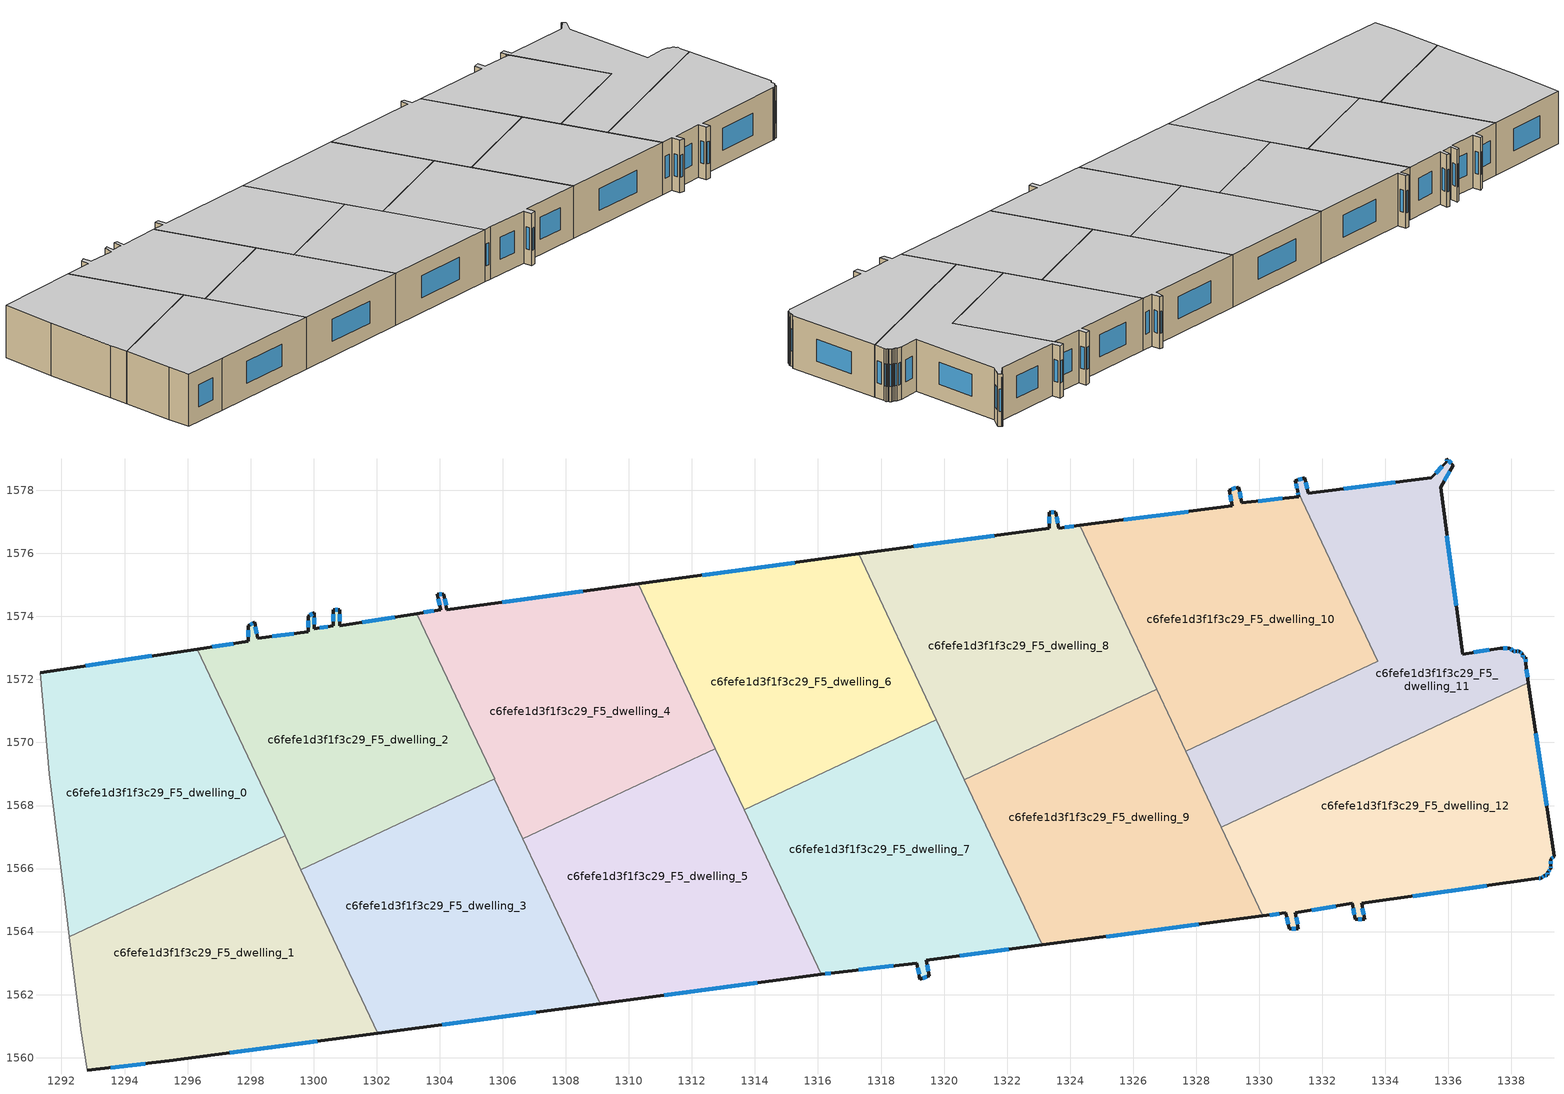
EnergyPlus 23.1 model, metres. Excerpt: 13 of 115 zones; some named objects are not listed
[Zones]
c6fefe1d3f1f3c29_F5_dwelling_0
 floor to c6fefe1d3f1f3c29_F4_dwelling_0 (EU_floor_Construction): 1296.31,1572.96 1299.09,1567.04 1292.25,1563.83 1292.12,1564.9 1291.62,1569.01 1291.32,1572.21 z15
 wall outside (EU_wall_Construction): 1296.31,1572.96 1291.32,1572.21 z15:18
 wall adiabatic (EU_wall_Construction): 1291.32,1572.21 1291.62,1569.01 1292.12,1564.9 1292.25,1563.83 z15:18
 wall to c6fefe1d3f1f3c29_F5_dwelling_1 (EU_wall_Construction): 1292.25,1563.83 1299.09,1567.04 z15:18
 wall to c6fefe1d3f1f3c29_F5_dwelling_2 (EU_wall_Construction): 1299.09,1567.04 1296.31,1572.96 z15:18
 window (EU_Window_Construction): 1294.86,1572.75 1292.77,1572.43 z15.87:17.13
 ceiling to c6fefe1d3f1f3c29_F6_dwelling_0 (EU_floor_Construction): 1299.09,1567.04 1296.31,1572.96 1291.32,1572.21 1291.62,1569.01 1292.12,1564.9 1292.25,1563.83 z18
c6fefe1d3f1f3c29_F5_dwelling_1
 floor to c6fefe1d3f1f3c29_F4_dwelling_1 (EU_floor_Construction): 1299.09,1567.04 1302.03,1560.78 1295.42,1559.9 1292.82,1559.6 1292.62,1560.9 1292.25,1563.83 z15
 wall outside (EU_wall_Construction): 1292.82,1559.6 1295.42,1559.9 1302.03,1560.78 z15:18
 wall adiabatic (EU_wall_Construction): 1292.25,1563.83 1292.62,1560.9 1292.82,1559.6 z15:18
 wall to c6fefe1d3f1f3c29_F5_dwelling_3 (EU_wall_Construction): 1302.03,1560.78 1299.6,1565.97 z15:18
 wall to c6fefe1d3f1f3c29_F5_dwelling_2 (EU_wall_Construction): 1299.6,1565.97 1299.09,1567.04 z15:18
 window (EU_Window_Construction): 1293.57,1559.69 1294.66,1559.81 / 1297.34,1560.15 1300.12,1560.52 z15.87:17.13
 ceiling to c6fefe1d3f1f3c29_F6_dwelling_1 (EU_floor_Construction): 1302.03,1560.78 1299.09,1567.04 1292.25,1563.83 1292.62,1560.9 1292.82,1559.6 1295.42,1559.9 z18
c6fefe1d3f1f3c29_F5_dwelling_10
 floor to c6fefe1d3f1f3c29_F4_dwelling_10 (EU_floor_Construction): 1331.25,1577.8 1331.21,1577.98 1333.75,1572.57 1327.67,1569.71 1324.3,1576.89 1329.15,1577.5 1329.05,1578 1329.35,1578.1 1329.45,1577.6 z15
 wall outside (EU_wall_Construction): 1331.21,1577.98 1331.25,1577.8 1329.45,1577.6 1329.35,1578.1 1329.05,1578 1329.15,1577.5 1324.3,1576.89 z15:18
 wall to c6fefe1d3f1f3c29_F5_dwelling_11 (EU_wall_Construction): 1327.67,1569.71 1333.75,1572.57 1331.21,1577.98 z15:18
 wall to c6fefe1d3f1f3c29_F5_dwelling_8 (EU_wall_Construction): 1324.3,1576.89 1326.74,1571.68 z15:18
 wall to c6fefe1d3f1f3c29_F5_dwelling_9 (EU_wall_Construction): 1326.74,1571.68 1327.67,1569.71 z15:18
 window (EU_Window_Construction): 1330.73,1577.74 1329.97,1577.66 / 1331.22,1577.93 1331.24,1577.85 / 1327.74,1577.32 1325.71,1577.07 / 1329.08,1577.86 1329.12,1577.65 / 1329.26,1578.07 1329.13,1578.03 / 1329.42,1577.75 1329.38,1577.96 z15.87:17.13
 ceiling to c6fefe1d3f1f3c29_F6_dwelling_10 (EU_floor_Construction): 1333.75,1572.57 1331.21,1577.98 1331.25,1577.8 1329.45,1577.6 1329.35,1578.1 1329.05,1578 1329.15,1577.5 1324.3,1576.89 1327.67,1569.71 z18
c6fefe1d3f1f3c29_F5_dwelling_11
 floor to c6fefe1d3f1f3c29_F4_dwelling_11 (EU_floor_Construction): 1336.15,1578.8 1335.75,1578.1 1336.45,1572.8 1337.65,1573 1337.95,1573 1338.05,1572.9 1338.15,1572.9 1338.25,1572.9 1338.35,1572.8 1338.35,1572.7 1338.45,1572.7 1338.45,1572.5 1338.54,1571.89 1328.79,1567.32 1327.67,1569.71 1333.75,1572.57 1331.21,1577.98 1331.15,1578.3 1331.45,1578.4 1331.55,1577.9 1335.45,1578.4 1335.95,1578.9 1335.95,1579 z15
 wall outside (EU_wall_Construction): 1338.54,1571.89 1338.45,1572.5 1338.45,1572.7 1338.35,1572.7 1338.35,1572.8 1338.25,1572.9 1338.15,1572.9 1338.05,1572.9 1337.95,1573 1337.65,1573 1336.45,1572.8 1335.75,1578.1 1336.15,1578.8 1335.95,1579 1335.95,1578.9 1335.45,1578.4 1331.55,1577.9 1331.45,1578.4 1331.15,1578.3 1331.21,1577.98 z15:18
 wall to c6fefe1d3f1f3c29_F5_dwelling_12 (EU_wall_Construction): 1328.79,1567.32 1338.54,1571.89 z15:18
 wall to c6fefe1d3f1f3c29_F5_dwelling_9 (EU_wall_Construction): 1327.67,1569.71 1328.79,1567.32 z15:18
 window (EU_Window_Construction): 1331.17,1578.21 1331.19,1578.07 / 1331.36,1578.37 1331.24,1578.33 / 1331.52,1578.05 1331.48,1578.26 / 1334.32,1578.26 1332.68,1578.05 / 1335.81,1578.76 1335.6,1578.55 / 1335.95,1578.97 1335.95,1578.93 / 1336.09,1578.86 1336.01,1578.94 / 1335.87,1578.3 1336.04,1578.6 / 1336.25,1574.33 1335.95,1576.56 / 1337.3,1572.94 1336.8,1572.85 / 1337.87,1573 1337.74,1573 / 1338.02,1572.93 1337.98,1572.97 / 1338.12,1572.9 1338.08,1572.9 / 1338.22,1572.9 1338.18,1572.9 / 1338.32,1572.82 1338.28,1572.87 / 1338.35,1572.72 1338.35,1572.77 / 1338.42,1572.7 1338.38,1572.7 / 1338.45,1572.55 1338.45,1572.64 / 1338.52,1572.07 1338.48,1572.32 z15.87:17.13
 ceiling to c6fefe1d3f1f3c29_F6_dwelling_11 (EU_floor_Construction): 1338.54,1571.89 1338.45,1572.5 1338.45,1572.7 1338.35,1572.7 1338.35,1572.8 1338.25,1572.9 1338.15,1572.9 1338.05,1572.9 1337.95,1573 1337.65,1573 1336.45,1572.8 1335.75,1578.1 1336.15,1578.8 1335.95,1579 1335.95,1578.9 1335.45,1578.4 1331.55,1577.9 1331.45,1578.4 1331.15,1578.3 1331.21,1577.98 1333.75,1572.57 1327.67,1569.71 1328.79,1567.32 z18
c6fefe1d3f1f3c29_F5_dwelling_12
 floor to c6fefe1d3f1f3c29_F4_dwelling_12 (EU_floor_Construction): 1338.54,1571.89 1339.35,1566.39 1339.25,1566.29 1339.25,1566.09 1339.25,1565.99 1339.15,1565.89 1339.15,1565.79 1339.05,1565.79 1338.95,1565.69 1338.85,1565.69 1333.25,1564.89 1333.35,1564.39 1333.05,1564.39 1332.95,1564.89 1331.14,1564.59 1331.24,1564.09 1330.94,1564.09 1330.84,1564.59 1330.12,1564.5 1328.79,1567.32 z15
 wall outside (EU_wall_Construction): 1330.12,1564.5 1330.84,1564.59 1330.94,1564.09 1331.24,1564.09 1331.14,1564.59 1332.95,1564.89 1333.05,1564.39 1333.35,1564.39 1333.25,1564.89 1338.85,1565.69 1338.95,1565.69 1339.05,1565.79 1339.15,1565.79 1339.15,1565.89 1339.25,1565.99 1339.25,1566.09 1339.25,1566.29 1339.35,1566.39 1338.54,1571.89 z15:18
 wall to c6fefe1d3f1f3c29_F5_dwelling_9 (EU_wall_Construction): 1328.79,1567.32 1330.12,1564.5 z15:18
 window (EU_Window_Construction): 1333.13,1564.39 1333.26,1564.39 / 1332.97,1564.75 1333.02,1564.54 / 1331.67,1564.68 1332.42,1564.81 / 1331.22,1564.24 1331.17,1564.45 / 1331.03,1564.09 1331.16,1564.09 / 1330.87,1564.45 1330.92,1564.24 / 1330.33,1564.52 1330.63,1564.57 / 1339.12,1567.99 1338.78,1570.3 / 1339.28,1566.32 1339.32,1566.36 / 1339.25,1566.15 1339.25,1566.23 / 1339.25,1566.02 1339.25,1566.06 / 1339.18,1565.92 1339.22,1565.96 / 1339.15,1565.82 1339.15,1565.86 / 1339.08,1565.79 1339.12,1565.79 / 1338.98,1565.72 1339.02,1565.76 / 1338.88,1565.69 1338.92,1565.69 / 1334.87,1565.12 1337.23,1565.46 / 1333.32,1564.54 1333.27,1564.75 z15.87:17.13
 ceiling to c6fefe1d3f1f3c29_F6_dwelling_12 (EU_floor_Construction): 1338.95,1565.69 1339.05,1565.79 1339.15,1565.79 1339.15,1565.89 1339.25,1565.99 1339.25,1566.09 1339.25,1566.29 1339.35,1566.39 1338.54,1571.89 1328.79,1567.32 1330.12,1564.5 1330.84,1564.59 1330.94,1564.09 1331.24,1564.09 1331.14,1564.59 1332.95,1564.89 1333.05,1564.39 1333.35,1564.39 1333.25,1564.89 1338.85,1565.69 z18
c6fefe1d3f1f3c29_F5_dwelling_2
 floor to c6fefe1d3f1f3c29_F4_dwelling_2 (EU_floor_Construction): 1303.28,1574.09 1305.74,1568.85 1299.6,1565.97 1296.31,1572.96 1297.92,1573.21 1297.92,1573.71 1298.12,1573.81 1298.22,1573.31 1299.82,1573.51 1299.82,1574.01 1300.03,1574.11 1300.03,1573.61 1300.62,1573.71 1300.62,1574.21 1300.82,1574.21 1300.82,1573.71 z15
 wall outside (EU_wall_Construction): 1303.28,1574.09 1300.82,1573.71 1300.82,1574.21 1300.62,1574.21 1300.62,1573.71 1300.03,1573.61 1300.03,1574.11 1299.82,1574.01 1299.82,1573.51 1298.22,1573.31 1298.12,1573.81 1297.92,1573.71 1297.92,1573.21 1296.31,1572.96 z15:18
 wall to c6fefe1d3f1f3c29_F5_dwelling_3 (EU_wall_Construction): 1299.6,1565.97 1305.74,1568.85 z15:18
 wall to c6fefe1d3f1f3c29_F5_dwelling_4 (EU_wall_Construction): 1305.74,1568.85 1303.28,1574.09 z15:18
 window (EU_Window_Construction): 1300.03,1573.75 1300.03,1573.96 / 1300.45,1573.68 1300.2,1573.64 / 1300.62,1574.06 1300.62,1573.85 / 1300.77,1574.21 1300.68,1574.21 / 1300.82,1573.85 1300.82,1574.06 / 1302.57,1573.98 1301.54,1573.82 / 1297.46,1573.14 1296.78,1573.04 / 1297.92,1573.56 1297.92,1573.35 / 1298.07,1573.78 1297.98,1573.74 / 1298.2,1573.45 1298.15,1573.66 / 1299.36,1573.45 1298.69,1573.37 / 1299.82,1573.86 1299.82,1573.65 / 1299.97,1574.08 1299.88,1574.04 z15.87:17.13
 ceiling to c6fefe1d3f1f3c29_F6_dwelling_2 (EU_floor_Construction): 1305.74,1568.85 1303.28,1574.09 1300.82,1573.71 1300.82,1574.21 1300.62,1574.21 1300.62,1573.71 1300.03,1573.61 1300.03,1574.11 1299.82,1574.01 1299.82,1573.51 1298.22,1573.31 1298.12,1573.81 1297.92,1573.71 1297.92,1573.21 1296.31,1572.96 1299.6,1565.97 z18
c6fefe1d3f1f3c29_F5_dwelling_3
 floor to c6fefe1d3f1f3c29_F4_dwelling_3 (EU_floor_Construction): 1305.74,1568.85 1309.09,1561.71 1302.03,1560.78 1299.6,1565.97 z15
 wall outside (EU_wall_Construction): 1302.03,1560.78 1309.09,1561.71 z15:18
 wall to c6fefe1d3f1f3c29_F5_dwelling_5 (EU_wall_Construction): 1309.09,1561.71 1306.64,1566.94 z15:18
 wall to c6fefe1d3f1f3c29_F5_dwelling_4 (EU_wall_Construction): 1306.64,1566.94 1305.74,1568.85 z15:18
 window (EU_Window_Construction): 1304.08,1561.05 1307.04,1561.44 z15.87:17.13
 ceiling to c6fefe1d3f1f3c29_F6_dwelling_3 (EU_floor_Construction): 1309.09,1561.71 1305.74,1568.85 1299.6,1565.97 1302.03,1560.78 z18
c6fefe1d3f1f3c29_F5_dwelling_4
 floor to c6fefe1d3f1f3c29_F4_dwelling_4 (EU_floor_Construction): 1310.29,1575.03 1312.75,1569.81 1306.64,1566.94 1303.28,1574.09 1304.03,1574.21 1303.93,1574.71 1304.13,1574.71 1304.23,1574.21 z15
 wall outside (EU_wall_Construction): 1310.29,1575.03 1304.23,1574.21 1304.13,1574.71 1303.93,1574.71 1304.03,1574.21 1303.28,1574.09 z15:18
 wall to c6fefe1d3f1f3c29_F5_dwelling_5 (EU_wall_Construction): 1306.64,1566.94 1312.75,1569.81 z15:18
 wall to c6fefe1d3f1f3c29_F5_dwelling_6 (EU_wall_Construction): 1312.75,1569.81 1310.29,1575.03 z15:18
 window (EU_Window_Construction): 1303.81,1574.17 1303.5,1574.12 / 1303.96,1574.56 1304,1574.35 / 1304.07,1574.71 1303.99,1574.71 / 1304.2,1574.35 1304.16,1574.56 / 1308.54,1574.79 1305.99,1574.45 z15.87:17.13
 ceiling to c6fefe1d3f1f3c29_F6_dwelling_4 (EU_floor_Construction): 1312.75,1569.81 1310.29,1575.03 1304.23,1574.21 1304.13,1574.71 1303.93,1574.71 1304.03,1574.21 1303.28,1574.09 1306.64,1566.94 z18
c6fefe1d3f1f3c29_F5_dwelling_5
 floor to c6fefe1d3f1f3c29_F4_dwelling_5 (EU_floor_Construction): 1312.75,1569.81 1316.11,1562.64 1309.09,1561.71 1306.64,1566.94 z15
 wall outside (EU_wall_Construction): 1309.09,1561.71 1316.11,1562.64 z15:18
 wall to c6fefe1d3f1f3c29_F5_dwelling_7 (EU_wall_Construction): 1316.11,1562.64 1313.66,1567.86 z15:18
 wall to c6fefe1d3f1f3c29_F5_dwelling_6 (EU_wall_Construction): 1313.66,1567.86 1312.75,1569.81 z15:18
 window (EU_Window_Construction): 1311.13,1561.98 1314.08,1562.37 z15.87:17.13
 ceiling to c6fefe1d3f1f3c29_F6_dwelling_5 (EU_floor_Construction): 1316.11,1562.64 1312.75,1569.81 1306.64,1566.94 1309.09,1561.71 z18
c6fefe1d3f1f3c29_F5_dwelling_6
 floor to c6fefe1d3f1f3c29_F4_dwelling_6 (EU_floor_Construction): 1317.29,1575.98 1319.76,1570.72 1313.66,1567.86 1310.29,1575.03 z15
 wall outside (EU_wall_Construction): 1317.29,1575.98 1310.29,1575.03 z15:18
 wall to c6fefe1d3f1f3c29_F5_dwelling_7 (EU_wall_Construction): 1313.66,1567.86 1319.76,1570.72 z15:18
 wall to c6fefe1d3f1f3c29_F5_dwelling_8 (EU_wall_Construction): 1319.76,1570.72 1317.29,1575.98 z15:18
 window (EU_Window_Construction): 1315.26,1575.71 1312.32,1575.31 z15.87:17.13
 ceiling to c6fefe1d3f1f3c29_F6_dwelling_6 (EU_floor_Construction): 1319.76,1570.72 1317.29,1575.98 1310.29,1575.03 1313.66,1567.86 z18
c6fefe1d3f1f3c29_F5_dwelling_7
 floor to c6fefe1d3f1f3c29_F4_dwelling_7 (EU_floor_Construction): 1319.76,1570.72 1323.11,1563.58 1319.44,1563.09 1319.54,1562.59 1319.24,1562.5 1319.14,1563 1316.53,1562.7 1316.11,1562.64 1313.66,1567.86 z15
 wall outside (EU_wall_Construction): 1316.11,1562.64 1316.53,1562.7 1319.14,1563 1319.24,1562.5 1319.54,1562.59 1319.44,1563.09 1323.11,1563.58 z15:18
 wall to c6fefe1d3f1f3c29_F5_dwelling_9 (EU_wall_Construction): 1323.11,1563.58 1320.65,1568.82 z15:18
 wall to c6fefe1d3f1f3c29_F5_dwelling_8 (EU_wall_Construction): 1320.65,1568.82 1319.76,1570.72 z15:18
 window (EU_Window_Construction): 1319.51,1562.74 1319.46,1562.95 / 1319.32,1562.52 1319.45,1562.57 / 1319.16,1562.85 1319.21,1562.64 / 1317.29,1562.78 1318.38,1562.91 / 1316.23,1562.66 1316.41,1562.68 / 1320.5,1563.23 1322.04,1563.44 z15.87:17.13
 ceiling to c6fefe1d3f1f3c29_F6_dwelling_7 (EU_floor_Construction): 1323.11,1563.58 1319.76,1570.72 1313.66,1567.86 1316.11,1562.64 1316.53,1562.7 1319.14,1563 1319.24,1562.5 1319.54,1562.59 1319.44,1563.09 z18
c6fefe1d3f1f3c29_F5_dwelling_8
 floor to c6fefe1d3f1f3c29_F4_dwelling_8 (EU_floor_Construction): 1324.3,1576.89 1326.74,1571.68 1320.65,1568.82 1317.29,1575.98 1323.34,1576.8 1323.34,1577.3 1323.54,1577.3 1323.64,1576.8 z15
 wall outside (EU_wall_Construction): 1324.3,1576.89 1323.64,1576.8 1323.54,1577.3 1323.34,1577.3 1323.34,1576.8 1317.29,1575.98 z15:18
 wall to c6fefe1d3f1f3c29_F5_dwelling_9 (EU_wall_Construction): 1320.65,1568.82 1326.74,1571.68 z15:18
 window (EU_Window_Construction): 1321.59,1576.56 1319.04,1576.22 / 1323.34,1577.16 1323.34,1576.95 / 1323.49,1577.3 1323.4,1577.3 / 1323.61,1576.95 1323.57,1577.16 / 1324.11,1576.86 1323.83,1576.83 z15.87:17.13
 ceiling to c6fefe1d3f1f3c29_F6_dwelling_8 (EU_floor_Construction): 1326.74,1571.68 1324.3,1576.89 1323.64,1576.8 1323.54,1577.3 1323.34,1577.3 1323.34,1576.8 1317.29,1575.98 1320.65,1568.82 z18
c6fefe1d3f1f3c29_F5_dwelling_9
 floor to c6fefe1d3f1f3c29_F4_dwelling_9 (EU_floor_Construction): 1326.74,1571.68 1330.12,1564.5 1323.11,1563.58 1320.65,1568.82 z15
 wall outside (EU_wall_Construction): 1323.11,1563.58 1330.12,1564.5 z15:18
 window (EU_Window_Construction): 1325.14,1563.84 1328.08,1564.23 z15.87:17.13
 ceiling to c6fefe1d3f1f3c29_F6_dwelling_9 (EU_floor_Construction): 1330.12,1564.5 1326.74,1571.68 1320.65,1568.82 1323.11,1563.58 z18
[Building]
EU S2 Campaign: North Axis=0; Terrain=City; Solar Distribution=FullExterior
[Site:Location]
Lyon-Bron: Latitude=45.75; Longitude=5; Time Zone=1; Elevation=198
[SizingPeriod:WeatherFileDays]
AnnualSizingPeriod: Begin Month=1; Begin Day of Month=1; End Month=12; End Day of Month=31; Day of Week for Start Day=Monday; Use Weather File Daylight Saving Period=No; Use Weather File Rain and Snow Indicators=No
[MATERIAL]
EU_InternalMass_Material: Roughness=MediumRough; Thickness=0.1; Conductivity=1; Density=1800; Specific Heat=900; Thermal Absorptance=0.9; Solar Absorptance=0.7; Visible Absorptance=0.7
[MATERIAL:NOMASS] Roughness=MediumRough; Thermal Absorptance=0.9; Solar Absorptance=0.7; Visible Absorptance=0.7
Name | Thermal Resistance
EU_wall_NoMass | 1.15691
EU_floor_NoMass | 1.78277
[WINDOWMATERIAL:SIMPLEGLAZINGSYSTEM]
EU_Window_SimpleGlazing: UFactor=2.71266; Solar Heat Gain Coefficient=0.75; Visible Transmittance=0.75
[CONSTRUCTION]
EU_wall_Construction: EU_wall_NoMass
EU_floor_Construction: EU_floor_NoMass
EU_Window_Construction: EU_Window_SimpleGlazing
EU_InternalMass_Construction: EU_InternalMass_Material
[ZONE] Type=1; Multiplier=1; Ceiling Height=autocalculate; Floor Area=autocalculate; Part of Total Floor Area=Yes
Name | Volume
c6fefe1d3f1f3c29_F5_dwelling_0; c6fefe1d3f1f3c29_F5_dwelling_11 | 138.667
c6fefe1d3f1f3c29_F5_dwelling_1 | 138.658
c6fefe1d3f1f3c29_F5_dwelling_10 | 138.665
c6fefe1d3f1f3c29_F5_dwelling_12 | 138.656
c6fefe1d3f1f3c29_F5_dwelling_2; c6fefe1d3f1f3c29_F5_dwelling_8 | 138.68
c6fefe1d3f1f3c29_F5_dwelling_3; c6fefe1d3f1f3c29_F5_dwelling_7 | 138.661
c6fefe1d3f1f3c29_F5_dwelling_4 | 138.67
c6fefe1d3f1f3c29_F5_dwelling_5 | 138.681
c6fefe1d3f1f3c29_F5_dwelling_6 | 138.677
c6fefe1d3f1f3c29_F5_dwelling_9 | 138.691
[INTERNALMASS] Construction=EU_InternalMass_Construction
Name | Zone or ZoneList | Surface Area
c6fefe1d3f1f3c29_F5_dwelling_0_EU_InternalMass | c6fefe1d3f1f3c29_F5_dwelling_0 | 46.2227
c6fefe1d3f1f3c29_F5_dwelling_1_EU_InternalMass | c6fefe1d3f1f3c29_F5_dwelling_1 | 46.2198
c6fefe1d3f1f3c29_F5_dwelling_2_EU_InternalMass | c6fefe1d3f1f3c29_F5_dwelling_2 | 46.2266
c6fefe1d3f1f3c29_F5_dwelling_3_EU_InternalMass | c6fefe1d3f1f3c29_F5_dwelling_3 | 46.2187
c6fefe1d3f1f3c29_F5_dwelling_4_EU_InternalMass | c6fefe1d3f1f3c29_F5_dwelling_4 | 46.2217
c6fefe1d3f1f3c29_F5_dwelling_5_EU_InternalMass | c6fefe1d3f1f3c29_F5_dwelling_5 | 46.2257
c6fefe1d3f1f3c29_F5_dwelling_6_EU_InternalMass | c6fefe1d3f1f3c29_F5_dwelling_6 | 46.2247
c6fefe1d3f1f3c29_F5_dwelling_7_EU_InternalMass | c6fefe1d3f1f3c29_F5_dwelling_7 | 46.2204
c6fefe1d3f1f3c29_F5_dwelling_8_EU_InternalMass | c6fefe1d3f1f3c29_F5_dwelling_8 | 46.2261
c6fefe1d3f1f3c29_F5_dwelling_9_EU_InternalMass | c6fefe1d3f1f3c29_F5_dwelling_9 | 46.2294
c6fefe1d3f1f3c29_F5_dwelling_10_EU_InternalMass | c6fefe1d3f1f3c29_F5_dwelling_10 | 46.2204
c6fefe1d3f1f3c29_F5_dwelling_11_EU_InternalMass | c6fefe1d3f1f3c29_F5_dwelling_11 | 46.2229
c6fefe1d3f1f3c29_F5_dwelling_12_EU_InternalMass | c6fefe1d3f1f3c29_F5_dwelling_12 | 46.2197
[OTHEREQUIPMENT] Fuel Type=Electricity; Design Level Calculation Method=Watts/Area; Power per Zone Floor Area=1; Fraction Latent=0; Fraction Radiant=0; Fraction Lost=0; Carbon Dioxide Generation Rate=0; EndUse Subcategory=EU_Step8_InternalGains
Name | Zone or ZoneList or Space or SpaceList | Schedule
EU_Step8_InternalGain_c6fefe1d3f1f3c29_F5_dwelling_0_f000 | c6fefe1d3f1f3c29_F5_dwelling_0 | EU_Step8_GainSchedule_c6fefe1d3f1f3c29_F5_dwelling_0_f000
EU_Step8_InternalGain_c6fefe1d3f1f3c29_F5_dwelling_1_f000 | c6fefe1d3f1f3c29_F5_dwelling_1 | EU_Step8_GainSchedule_c6fefe1d3f1f3c29_F5_dwelling_1_f000
EU_Step8_InternalGain_c6fefe1d3f1f3c29_F5_dwelling_2_f000 | c6fefe1d3f1f3c29_F5_dwelling_2 | EU_Step8_GainSchedule_c6fefe1d3f1f3c29_F5_dwelling_2_f000
EU_Step8_InternalGain_c6fefe1d3f1f3c29_F5_dwelling_3_f000 | c6fefe1d3f1f3c29_F5_dwelling_3 | EU_Step8_GainSchedule_c6fefe1d3f1f3c29_F5_dwelling_3_f000
EU_Step8_InternalGain_c6fefe1d3f1f3c29_F5_dwelling_4_f000 | c6fefe1d3f1f3c29_F5_dwelling_4 | EU_Step8_GainSchedule_c6fefe1d3f1f3c29_F5_dwelling_4_f000
EU_Step8_InternalGain_c6fefe1d3f1f3c29_F5_dwelling_5_f000 | c6fefe1d3f1f3c29_F5_dwelling_5 | EU_Step8_GainSchedule_c6fefe1d3f1f3c29_F5_dwelling_5_f000
EU_Step8_InternalGain_c6fefe1d3f1f3c29_F5_dwelling_6_f000 | c6fefe1d3f1f3c29_F5_dwelling_6 | EU_Step8_GainSchedule_c6fefe1d3f1f3c29_F5_dwelling_6_f000
EU_Step8_InternalGain_c6fefe1d3f1f3c29_F5_dwelling_7_f000 | c6fefe1d3f1f3c29_F5_dwelling_7 | EU_Step8_GainSchedule_c6fefe1d3f1f3c29_F5_dwelling_7_f000
EU_Step8_InternalGain_c6fefe1d3f1f3c29_F5_dwelling_8_f000 | c6fefe1d3f1f3c29_F5_dwelling_8 | EU_Step8_GainSchedule_c6fefe1d3f1f3c29_F5_dwelling_8_f000
EU_Step8_InternalGain_c6fefe1d3f1f3c29_F5_dwelling_9_f000 | c6fefe1d3f1f3c29_F5_dwelling_9 | EU_Step8_GainSchedule_c6fefe1d3f1f3c29_F5_dwelling_9_f000
EU_Step8_InternalGain_c6fefe1d3f1f3c29_F5_dwelling_10_f000 | c6fefe1d3f1f3c29_F5_dwelling_10 | EU_Step8_GainSchedule_c6fefe1d3f1f3c29_F5_dwelling_10_f000
EU_Step8_InternalGain_c6fefe1d3f1f3c29_F5_dwelling_11_f000 | c6fefe1d3f1f3c29_F5_dwelling_11 | EU_Step8_GainSchedule_c6fefe1d3f1f3c29_F5_dwelling_11_f000
EU_Step8_InternalGain_c6fefe1d3f1f3c29_F5_dwelling_12_f000 | c6fefe1d3f1f3c29_F5_dwelling_12 | EU_Step8_GainSchedule_c6fefe1d3f1f3c29_F5_dwelling_12_f000
[ZONEVENTILATION:DESIGNFLOWRATE] Schedule=EU_AlwaysOn; Design Flow Rate Calculation Method=AirChanges/Hour; Air Changes per Hour=0.551728; Ventilation Type=Natural; Fan Pressure Rise=0; Fan Total Efficiency=1; Constant Term Coefficient=1; Temperature Term Coefficient=0; Velocity Term Coefficient=0; Velocity Squared Term Coefficient=0; Minimum Indoor Temperature=-100; Maximum Indoor Temperature=100; Delta Temperature=-100; Minimum Outdoor Temperature=-100; Maximum Outdoor Temperature=100; Maximum Wind Speed=40
Name | Zone or ZoneList or Space or SpaceList
EU_ConstantAir_c6fefe1d3f1f3c29_F5_dwelling_0 | c6fefe1d3f1f3c29_F5_dwelling_0
EU_ConstantAir_c6fefe1d3f1f3c29_F5_dwelling_1 | c6fefe1d3f1f3c29_F5_dwelling_1
EU_ConstantAir_c6fefe1d3f1f3c29_F5_dwelling_2 | c6fefe1d3f1f3c29_F5_dwelling_2
EU_ConstantAir_c6fefe1d3f1f3c29_F5_dwelling_3 | c6fefe1d3f1f3c29_F5_dwelling_3
EU_ConstantAir_c6fefe1d3f1f3c29_F5_dwelling_4 | c6fefe1d3f1f3c29_F5_dwelling_4
EU_ConstantAir_c6fefe1d3f1f3c29_F5_dwelling_5 | c6fefe1d3f1f3c29_F5_dwelling_5
EU_ConstantAir_c6fefe1d3f1f3c29_F5_dwelling_6 | c6fefe1d3f1f3c29_F5_dwelling_6
EU_ConstantAir_c6fefe1d3f1f3c29_F5_dwelling_7 | c6fefe1d3f1f3c29_F5_dwelling_7
EU_ConstantAir_c6fefe1d3f1f3c29_F5_dwelling_8 | c6fefe1d3f1f3c29_F5_dwelling_8
EU_ConstantAir_c6fefe1d3f1f3c29_F5_dwelling_9 | c6fefe1d3f1f3c29_F5_dwelling_9
EU_ConstantAir_c6fefe1d3f1f3c29_F5_dwelling_10 | c6fefe1d3f1f3c29_F5_dwelling_10
EU_ConstantAir_c6fefe1d3f1f3c29_F5_dwelling_11 | c6fefe1d3f1f3c29_F5_dwelling_11
EU_ConstantAir_c6fefe1d3f1f3c29_F5_dwelling_12 | c6fefe1d3f1f3c29_F5_dwelling_12
[HVACTEMPLATE:ZONE:IDEALLOADSAIRSYSTEM] System Availability Schedule=EU_AlwaysOn; Maximum Heating Supply Air Temperature=50; Minimum Cooling Supply Air Temperature=13; Maximum Heating Supply Air Humidity Ratio=0.0156; Minimum Cooling Supply Air Humidity Ratio=0.0077; Heating Limit=NoLimit; Cooling Limit=NoLimit; Heating Availability Schedule=EU_AlwaysOn; Cooling Availability Schedule=EU_CoolingOff; Dehumidification Control Type=ConstantSensibleHeatRatio; Cooling Sensible Heat Ratio=0.7; Dehumidification Setpoint=60; Humidification Control Type=None; Humidification Setpoint=30; Outdoor Air Method=None; Outdoor Air Flow Rate per Person=0.00944; Outdoor Air Flow Rate per Zone Floor Area=0; Outdoor Air Flow Rate per Zone=0; Demand Controlled Ventilation Type=None; Outdoor Air Economizer Type=NoEconomizer; Heat Recovery Type=None; Sensible Heat Recovery Effectiveness=0.7; Latent Heat Recovery Effectiveness=0.65
Name | Template Thermostat
c6fefe1d3f1f3c29_F5_dwelling_0 | EU_HeatOnly_c6fefe1d3f1f3c29_F5_dwelling_0
c6fefe1d3f1f3c29_F5_dwelling_1 | EU_HeatOnly_c6fefe1d3f1f3c29_F5_dwelling_1
c6fefe1d3f1f3c29_F5_dwelling_2 | EU_HeatOnly_c6fefe1d3f1f3c29_F5_dwelling_2
c6fefe1d3f1f3c29_F5_dwelling_3 | EU_HeatOnly_c6fefe1d3f1f3c29_F5_dwelling_3
c6fefe1d3f1f3c29_F5_dwelling_4 | EU_HeatOnly_c6fefe1d3f1f3c29_F5_dwelling_4
c6fefe1d3f1f3c29_F5_dwelling_5 | EU_HeatOnly_c6fefe1d3f1f3c29_F5_dwelling_5
c6fefe1d3f1f3c29_F5_dwelling_6 | EU_HeatOnly_c6fefe1d3f1f3c29_F5_dwelling_6
c6fefe1d3f1f3c29_F5_dwelling_7 | EU_HeatOnly_c6fefe1d3f1f3c29_F5_dwelling_7
c6fefe1d3f1f3c29_F5_dwelling_8 | EU_HeatOnly_c6fefe1d3f1f3c29_F5_dwelling_8
c6fefe1d3f1f3c29_F5_dwelling_9 | EU_HeatOnly_c6fefe1d3f1f3c29_F5_dwelling_9
c6fefe1d3f1f3c29_F5_dwelling_10 | EU_HeatOnly_c6fefe1d3f1f3c29_F5_dwelling_10
c6fefe1d3f1f3c29_F5_dwelling_11 | EU_HeatOnly_c6fefe1d3f1f3c29_F5_dwelling_11
c6fefe1d3f1f3c29_F5_dwelling_12 | EU_HeatOnly_c6fefe1d3f1f3c29_F5_dwelling_12
[SIZING:ZONE] Zone Cooling Design Supply Air Temperature Input Method=SupplyAirTemperature; Zone Cooling Design Supply Air Temperature=13; Zone Heating Design Supply Air Temperature Input Method=SupplyAirTemperature; Zone Heating Design Supply Air Temperature=50; Zone Cooling Design Supply Air Humidity Ratio=0.008; Zone Heating Design Supply Air Humidity Ratio=0.008; Cooling Design Air Flow Method=DesignDay; Cooling Design Air Flow Rate=0; Cooling Minimum Air Flow per Zone Floor Area=0.000762; Cooling Minimum Air Flow=0; Cooling Minimum Air Flow Fraction=0.2; Heating Design Air Flow Method=DesignDay; Heating Design Air Flow Rate=0; Heating Maximum Air Flow per Zone Floor Area=0.002032; Heating Maximum Air Flow=0.141576; Heating Maximum Air Flow Fraction=0.3; Account for Dedicated Outdoor Air System=No; Dedicated Outdoor Air System Control Strategy=NeutralSupplyAir; Dedicated Outdoor Air Low Setpoint Temperature for Design=autosize; Dedicated Outdoor Air High Setpoint Temperature for Design=autosize; Zone Load Sizing Method=Sensible Load Only No Latent Load; Zone Latent Cooling Design Supply Air Humidity Ratio Input Method=HumidityRatioDifference; Zone Cooling Design Supply Air Humidity Ratio Difference=0.005; Zone Latent Heating Design Supply Air Humidity Ratio Input Method=HumidityRatioDifference; Zone Humidification Design Supply Air Humidity Ratio Difference=0.005
c6fefe1d3f1f3c29_F5_dwelling_0; c6fefe1d3f1f3c29_F5_dwelling_1; c6fefe1d3f1f3c29_F5_dwelling_2; c6fefe1d3f1f3c29_F5_dwelling_3; c6fefe1d3f1f3c29_F5_dwelling_4; c6fefe1d3f1f3c29_F5_dwelling_5; c6fefe1d3f1f3c29_F5_dwelling_6; c6fefe1d3f1f3c29_F5_dwelling_7; c6fefe1d3f1f3c29_F5_dwelling_8; c6fefe1d3f1f3c29_F5_dwelling_9; c6fefe1d3f1f3c29_F5_dwelling_10; c6fefe1d3f1f3c29_F5_dwelling_11; c6fefe1d3f1f3c29_F5_dwelling_12
[SCHEDULE:CONSTANT]
Name | Hourly Value
EU_AlwaysOn | 1
EU_CoolingOff | 0
[SCHEDULE:FILE] Column Number=1; Rows to Skip at Top=0; Number of Hours of Data=8760; Column Separator=Comma; Interpolate to Timestep=No; Minutes per Item=60; Adjust Schedule for Daylight Savings=Yes
Name | File
EU_Step8_GainSchedule_c6fefe1d3f1f3c29_F5_dwelling_0_f000 | ../../schedules/c6fefe1d3f1f3c29/c6fefe1d3f1f3c29_F5_dwelling_0_f000_gain.csv
EU_Step8_GainSchedule_c6fefe1d3f1f3c29_F5_dwelling_1_f000 | ../../schedules/c6fefe1d3f1f3c29/c6fefe1d3f1f3c29_F5_dwelling_1_f000_gain.csv
EU_Step8_GainSchedule_c6fefe1d3f1f3c29_F5_dwelling_2_f000 | ../../schedules/c6fefe1d3f1f3c29/c6fefe1d3f1f3c29_F5_dwelling_2_f000_gain.csv
EU_Step8_GainSchedule_c6fefe1d3f1f3c29_F5_dwelling_3_f000 | ../../schedules/c6fefe1d3f1f3c29/c6fefe1d3f1f3c29_F5_dwelling_3_f000_gain.csv
EU_Step8_GainSchedule_c6fefe1d3f1f3c29_F5_dwelling_4_f000 | ../../schedules/c6fefe1d3f1f3c29/c6fefe1d3f1f3c29_F5_dwelling_4_f000_gain.csv
EU_Step8_GainSchedule_c6fefe1d3f1f3c29_F5_dwelling_5_f000 | ../../schedules/c6fefe1d3f1f3c29/c6fefe1d3f1f3c29_F5_dwelling_5_f000_gain.csv
EU_Step8_GainSchedule_c6fefe1d3f1f3c29_F5_dwelling_6_f000 | ../../schedules/c6fefe1d3f1f3c29/c6fefe1d3f1f3c29_F5_dwelling_6_f000_gain.csv
EU_Step8_GainSchedule_c6fefe1d3f1f3c29_F5_dwelling_7_f000 | ../../schedules/c6fefe1d3f1f3c29/c6fefe1d3f1f3c29_F5_dwelling_7_f000_gain.csv
EU_Step8_GainSchedule_c6fefe1d3f1f3c29_F5_dwelling_8_f000 | ../../schedules/c6fefe1d3f1f3c29/c6fefe1d3f1f3c29_F5_dwelling_8_f000_gain.csv
EU_Step8_GainSchedule_c6fefe1d3f1f3c29_F5_dwelling_9_f000 | ../../schedules/c6fefe1d3f1f3c29/c6fefe1d3f1f3c29_F5_dwelling_9_f000_gain.csv
EU_Step8_GainSchedule_c6fefe1d3f1f3c29_F5_dwelling_10_f000 | ../../schedules/c6fefe1d3f1f3c29/c6fefe1d3f1f3c29_F5_dwelling_10_f000_gain.csv
EU_Step8_GainSchedule_c6fefe1d3f1f3c29_F5_dwelling_11_f000 | ../../schedules/c6fefe1d3f1f3c29/c6fefe1d3f1f3c29_F5_dwelling_11_f000_gain.csv
EU_Step8_GainSchedule_c6fefe1d3f1f3c29_F5_dwelling_12_f000 | ../../schedules/c6fefe1d3f1f3c29/c6fefe1d3f1f3c29_F5_dwelling_12_f000_gain.csv
